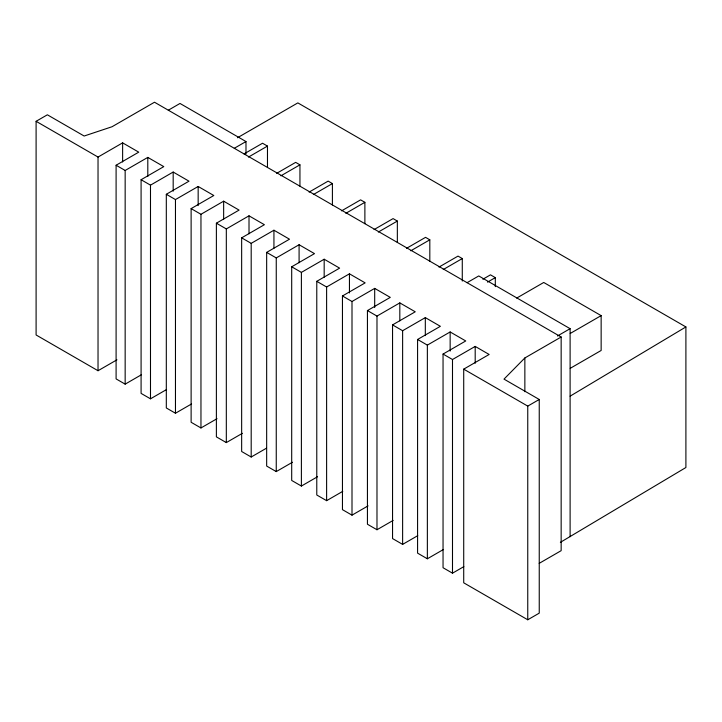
<?xml version="1.0" encoding="UTF-8"?>
<svg xmlns="http://www.w3.org/2000/svg" width="722" height="722" viewBox="0 0 722 722"><rect width="100%" height="100%" fill="white"/><g stroke="black" fill="none" stroke-linecap="round" stroke-linejoin="round"><path stroke-width="1.08" d="M539.19 563.359L561.156 550.669L561.156 337.003L524.858 357.959L504.001 379.122L539.244 399.474L539.244 613.14L527.755 619.774L463.714 582.807L463.714 369.141L489.137 354.466L475.193 346.407L452.495 359.511L443.046 354.06L443.046 567.727L452.495 573.178L463.84 566.635M570.109 396.161L685.9 326.94L297.843 102.894L237.466 137.758M560.371 542.348L685.9 467.513L685.9 326.94M116.955 359.809L98.03 370.729L36.1 334.972L36.1 121.305L47.372 114.798L84.14 136.025L112.027 126.747L154.499 102.226L561.156 337.003M168.325 110.204L180.004 103.454L245.985 141.548L245.985 153.921M36.1 121.305L98.03 157.062L122.623 142.857L138.741 152.161L116.098 165.239L116.098 378.906L125.159 384.14L141.196 374.88M116.098 165.239L125.159 170.464L147.802 157.396L163.786 166.62L141.088 179.724L141.088 393.391L150.492 398.815L166.565 389.537M141.088 179.724L150.492 185.148L173.181 172.044L189.002 181.186L166.313 194.281L166.313 407.957L175.464 413.237L191.538 403.959M234.298 148.29L245.985 141.548M244.036 153.921L262.537 143.236L267.474 146.088L267.474 167.459M248.44 157.08L267.474 146.088M166.313 194.281L175.464 199.57L198.162 186.466L213.811 195.509L191.122 208.604L191.122 422.28L200.96 427.956L217.033 418.679M191.122 208.604L200.96 214.29L223.649 201.185L239.072 210.093L216.383 223.197L216.383 436.864L226.32 442.595L242.393 433.317M276.643 173.361L295.677 162.369L299.946 164.833L299.946 186.204M280.903 175.825L299.946 164.833M216.383 223.197L226.32 228.928L249.009 215.824L264.387 224.704L241.653 237.836L241.653 451.503L251.193 457.017L266.355 448.263M309.106 192.106L328.149 181.114L332.409 183.578L332.409 204.949M313.375 194.57L332.409 183.578M241.653 237.836L251.193 243.35L273.936 230.219L289.495 239.199L266.662 252.384L266.662 466.06L276.255 471.592L292.428 462.261M341.578 210.851L360.612 199.859L364.881 202.322L364.881 223.694M345.838 213.315L364.881 202.322M266.662 252.384L276.255 257.925L299.088 244.74L314.485 253.63L291.697 266.788L291.697 480.455L301.39 486.05L317.536 476.737M374.041 229.596L393.084 218.604L397.344 221.067L397.344 242.439M291.697 266.788L301.39 272.384L324.178 259.225L339.611 268.133L316.777 281.318L316.777 494.994L326.615 500.671L342.788 491.33M378.31 232.06L397.344 221.067M316.777 281.318L326.615 287.004L349.448 273.818L365.142 282.88L342.454 295.975L342.454 509.651L352.002 515.156L368.076 505.878M406.513 248.341L425.547 237.348L429.816 239.812L429.816 261.183M410.773 250.805L429.816 239.812M342.454 295.975L352.002 301.489L374.691 288.385L390.277 297.383L367.435 310.568L367.435 524.235L376.983 529.749L393.156 520.409M438.976 267.086L458.019 256.093L462.279 258.557L462.279 281.057M443.245 269.55L462.279 258.557M367.435 310.568L376.983 316.083L399.817 302.897L415.24 311.796L392.551 324.9L392.551 538.567L402.623 544.388L417.758 535.652M467.071 282.681L478.758 275.939L570.109 328.681L570.109 536.726M482.865 279.243L490.482 274.838L495.31 277.627L495.31 286.625M392.551 324.9L402.623 330.721L425.321 317.617L440.366 326.308L417.578 339.466L417.578 553.133L427.361 558.783L443.507 549.46M487.521 282.122L495.31 277.627M417.578 339.466L427.361 345.116L450.149 331.958L465.744 340.955L443.046 354.06M516.681 298.087L543.729 282.473L601.146 315.622L601.146 350.477L570.227 368.328M557.456 335.992L570.109 328.681M570.227 333.465L601.146 315.622M463.714 369.141L527.755 406.107L539.244 399.474M527.755 406.107L527.755 619.774M524.858 357.959L524.858 391.694M475.193 346.407L475.193 363.283M452.495 359.511L452.495 573.178M450.149 331.958L450.149 351.072M427.361 345.116L427.361 558.783M425.321 317.617L425.321 335.613M402.623 330.721L402.623 544.388M399.817 302.897L399.817 320.884M376.983 316.083L376.983 529.749M374.691 288.385L374.691 307.509M352.002 301.489L352.002 515.156M349.448 273.818L349.448 292.933M326.615 287.004L326.615 500.671M324.178 259.225L324.178 277.221M301.39 272.384L301.39 486.05M299.088 244.74L299.088 262.736M276.255 257.925L276.255 471.592M273.936 230.219L273.936 248.215M251.193 243.35L251.193 457.017M249.009 215.824L249.009 233.82M226.32 228.928L226.32 442.595M223.649 201.185L223.649 219.181M200.96 214.29L200.96 427.956M198.162 186.466L198.162 205.59M175.464 199.57L175.464 413.237M173.181 172.044L173.181 191.168M150.492 185.148L150.492 398.815M147.802 157.396L147.802 176.511M125.159 170.464L125.159 384.14M122.623 142.857L122.623 161.981M98.03 157.062L98.03 370.729"/></g></svg>
